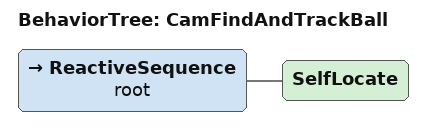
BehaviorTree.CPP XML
<root BTCPP_format="4" >
   <BehaviorTree ID="CamFindAndTrackBall">
      <ReactiveSequence name="root">
         <SelfLocate/>
      </ReactiveSequence>
   </BehaviorTree>
</root>
